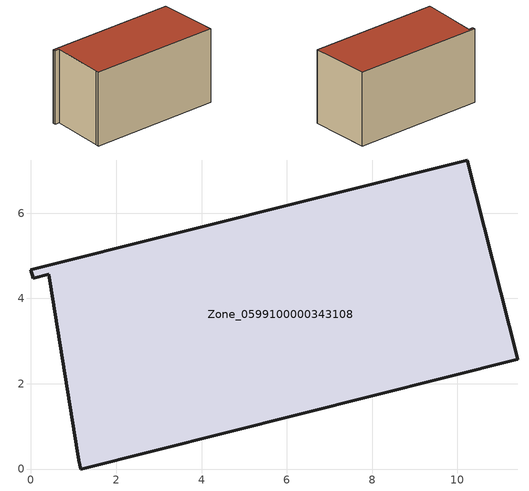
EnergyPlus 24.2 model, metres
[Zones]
Zone_0599100000343108
 floor ground (C_G): 1.17,0 1.12,0.21 0.42,4.56 0.05,4.47 0,4.67 10.24,7.25 11.41,2.58 z0
 wall outside (C_F): 1.17,0 11.41,2.58 10.24,7.25 0,4.67 0.05,4.47 0.42,4.56 1.12,0.21 1.17,0 z0:5.8
 roof outside (C_R): 1.12,0.21 1.17,0 11.41,2.58 10.24,7.25 0,4.67 0.05,4.47 0.42,4.56 z5.8
[BUILDING]
Pand.0599100000343108: North Axis=0; Terrain=City; Loads Convergence Tolerance Value=0.04; Temperature Convergence Tolerance Value=0.4; Solar Distribution=FullExterior; Maximum Number of Warmup Days=25; Minimum Number of Warmup Days=1
[Site:Location]
Rotterdam.The.Hague.AP_ZH_NLD Design_Conditions: Latitude=51.96; Longitude=4.45; Time Zone=1; Elevation=-4.5
[SITE:GROUNDTEMPERATURE:BUILDINGSURFACE]
18, 18, 18, 18, 18, 18, 18, 18, 18, 18, 18, 18
[MATERIAL] Thermal Absorptance=0.9; Solar Absorptance=0.7; Visible Absorptance=0.7
Name | Roughness | Thickness | Conductivity | Density | Specific Heat
G.TI.1992-2005 | MediumSmooth | 0.15 | 0.06 | 540 | 1210
F.TI.1992-2005 | Rough | 0.3 | 0.12 | 1920 | 840
R.TI.1992-2005 | MediumRough | 0.2 | 0.08 | 1500 | 1000
[CONSTRUCTION]
C_G: G.TI.1992-2005
C_F: F.TI.1992-2005
C_R: R.TI.1992-2005
[ZONE]
Zone_0599100000343108: Type=1; Multiplier=1; Ceiling Height=Autocalculate; Volume=Autocalculate; Floor Area=autocalculate; Part of Total Floor Area=Yes
[ZONEINFILTRATION:DESIGNFLOWRATE]
Infil_Zone_0599100000343108: Zone or ZoneList or Space or SpaceList=Zone_0599100000343108; Schedule=AlwaysOn; Design Flow Rate Calculation Method=Flow/Area; Flow Rate per Floor Area=0.0015; Constant Term Coefficient=1; Temperature Term Coefficient=0; Velocity Term Coefficient=0; Velocity Squared Term Coefficient=0
[HVACTEMPLATE:ZONE:IDEALLOADSAIRSYSTEM]
Zone_0599100000343108: Maximum Heating Supply Air Temperature=50; Minimum Cooling Supply Air Temperature=13; Maximum Heating Supply Air Humidity Ratio=0.0156; Minimum Cooling Supply Air Humidity Ratio=0.0077; Heating Limit=NoLimit; Cooling Limit=NoLimit; Dehumidification Control Type=ConstantSensibleHeatRatio; Cooling Sensible Heat Ratio=0.7; Dehumidification Setpoint=60; Humidification Control Type=None; Humidification Setpoint=30; Outdoor Air Method=None; Outdoor Air Flow Rate per Person=0.00944; Outdoor Air Flow Rate per Zone Floor Area=0; Outdoor Air Flow Rate per Zone=0; Demand Controlled Ventilation Type=None; Outdoor Air Economizer Type=NoEconomizer; Heat Recovery Type=None; Sensible Heat Recovery Effectiveness=0.7; Latent Heat Recovery Effectiveness=0.65
[ZONECONTROL:THERMOSTAT]
ThermostatControl_Zone_0599100000343108: Zone or ZoneList=Zone_0599100000343108; Control Type Schedule=DualSetpointControlType; Control 1=Thermostat_Zone_0599100000343108; Temperature Difference Between Cutout And Setpoint=0
[THERMOSTATSETPOINT:DUALSETPOINT]
Thermostat_Zone_0599100000343108: Heating Setpoint Temperature Schedule=HeatingSetpoint_Zone_0599100000343108; Cooling Setpoint Temperature Schedule=CoolingSetpoint_Zone_0599100000343108
[SCHEDULE:COMPACT]
HeatingSetpoint_Zone_0599100000343108: Through: 12/31, For: AllDays, Until: 24:00, 21
CoolingSetpoint_Zone_0599100000343108: Through: 12/31, For: AllDays, Until: 24:00, 24
DualSetpointControlType: Through: 12/31, For: AllDays, Until: 24:00, 4
AlwaysOn: Through: 12/31, For: AllDays, Until: 24:00, 1
